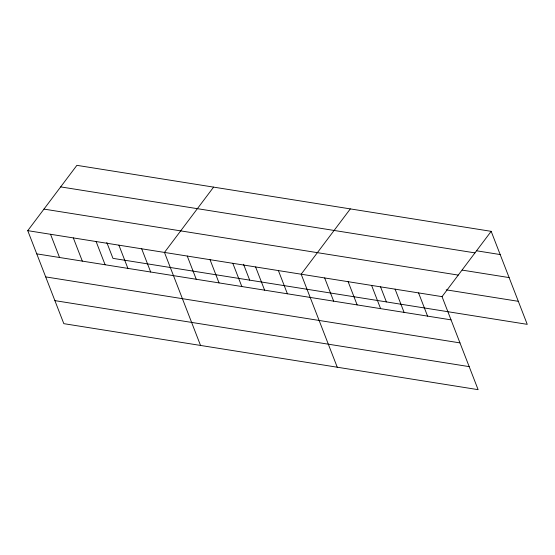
<?xml version="1.0" encoding="UTF-8"?>
<svg xmlns="http://www.w3.org/2000/svg" width="555" height="555" viewBox="0 0 555 555"><rect width="100%" height="100%" fill="white"/><g stroke="black" fill="none" stroke-linecap="round" stroke-linejoin="round"><path stroke-width="0.83" d="M491.175 231.338L442.037 296.641L478.112 389.659L63.825 323.662L27.75 230.651L76.888 165.341L491.175 231.338L527.25 324.349L112.963 258.359L106.803 242.473M213.599 187.118L164.467 252.428L200.542 345.439M350.316 208.902L301.178 274.205L337.253 367.216M476.703 250.811L500.18 254.551M60.675 186.896L474.955 252.886M462.162 270.105L509.108 277.583M43.963 209.096L458.25 275.093M446.213 289.835L518.314 301.316M27.75 230.651L442.037 296.641M36.755 253.864L451.042 319.86M45.69 276.896L459.977 342.893M54.896 300.63L469.176 366.626M418.56 292.901L427.565 316.121M395.084 289.162L404.089 312.382M380.543 286.824L386.391 301.913M371.607 285.423L380.612 308.642M348.131 281.683L357.136 304.903M324.654 277.944L333.659 301.164M278.395 270.576L287.4 293.789M255.605 266.948L264.61 290.161M243.52 264.249L249.681 280.136M232.823 263.313L241.827 286.533M210.033 259.685L219.038 282.904M187.25 256.056L196.255 279.276M141.678 248.8L150.682 272.012M118.895 245.171L127.9 268.384M96.105 241.536L105.11 264.756M73.322 237.908L82.327 261.127M50.533 234.279L59.538 257.499"/></g></svg>
